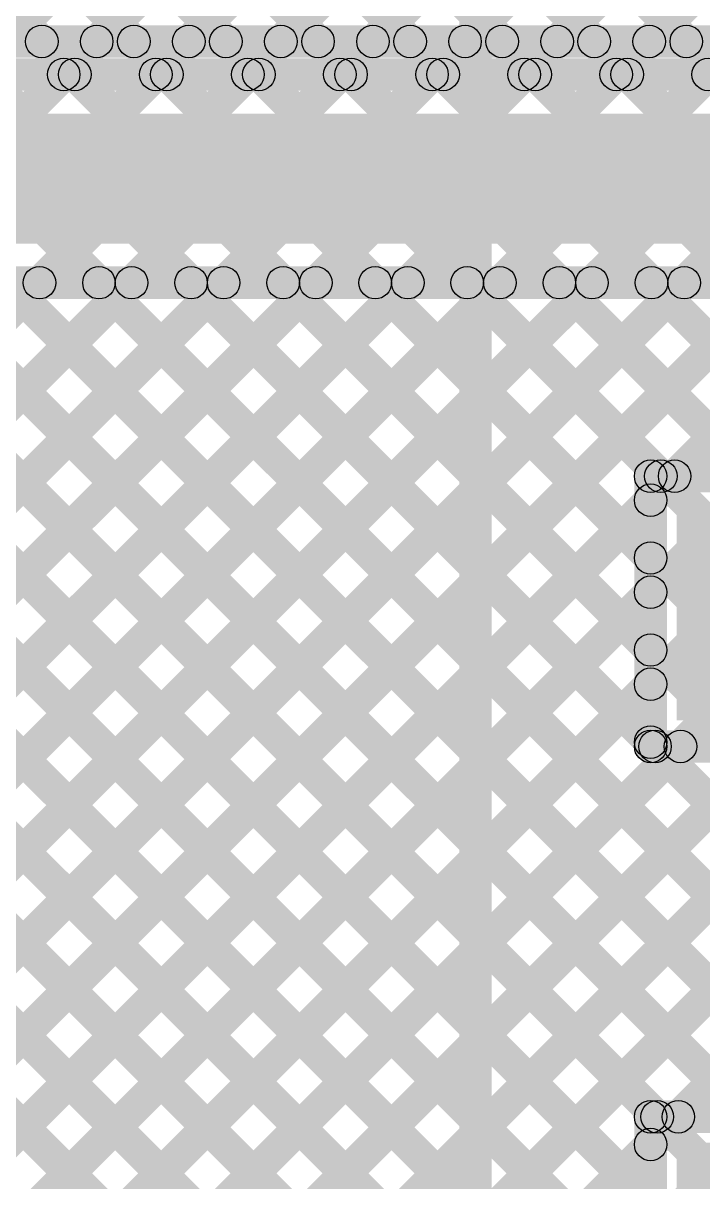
# Model space of a CAD drawing. Header units: millimetres. Extents: x -0.22 to 4.11, y -0.25 to 2.01.
# Drawn here: x 2.9565 to 3.1652, y 0.2962 to 0.6523 of the extents above; entities that cross this region are included whole.
import ezdxf

# ---------------------------------------------------------------- set-up
doc = ezdxf.new("R2010")
doc.units = ezdxf.units.MM
doc.header["$MEASUREMENT"] = 0
for name, color, linetype in [('BottomLayer', 5, 'Continuous'), ('Mechanical1', 6, 'Continuous'), ('TopLayer', 1, 'Continuous'), ('TopPaste', 8, 'Continuous'), ('TopSolder', 216, 'Continuous')]:
    doc.layers.add(name, color=color, linetype=linetype)

# ---------------------------------------------------------------- blocks, each defined once
blk = doc.blocks.new('TS_1103S_C_C_3')
at = {"layer": 'TopLayer'}
for points in [[(0.23622, 0.12795), (0.35433, 0.12795), (0.35433, 0.0689), (0.23622, 0.0689)], [(0.23622, -0.0689), (0.35433, -0.0689), (0.35433, -0.12795), (0.23622, -0.12795)]]:
    blk.add_hatch(color=1, dxfattribs=at).paths.add_polyline_path(points)
at = {"layer": 'TopPaste'}
for points in [[(0.23622, 0.12795), (0.35433, 0.12795), (0.35433, 0.0689), (0.23622, 0.0689)], [(0.23622, -0.0689), (0.35433, -0.0689), (0.35433, -0.12795), (0.23622, -0.12795)]]:
    blk.add_hatch(color=8, dxfattribs=at).paths.add_polyline_path(points)
at = {"layer": 'TopSolder'}
for points in [[(0.23222, 0.13195), (0.35833, 0.13195), (0.35833, 0.0649), (0.23222, 0.0649)], [(0.23222, -0.0649), (0.35833, -0.0649), (0.35833, -0.13195), (0.23222, -0.13195)]]:
    blk.add_hatch(color=216, dxfattribs=at).paths.add_polyline_path(points)

msp = doc.modelspace()

# ---------------------------------------------------------------- hatches: boundary and pattern name
at = {"layer": 'BottomLayer'}
for points in [[(2.28168, 1.51809), (2.28875, 1.52516), (3.75005, 0.06387), (3.74297, 0.0568)], [(2.28168, 1.51809), (2.28875, 1.52516), (3.75005, 0.06387), (3.74297, 0.0568)], [(2.28168, 1.48981), (2.28875, 1.49688), (3.73773, 0.04791), (3.73066, 0.04084)], [(2.28168, 1.48981), (2.28875, 1.49688), (3.73773, 0.04791), (3.73066, 0.04084)], [(2.28168, 1.46153), (2.28875, 1.4686), (3.72904, 0.02832), (3.72196, 0.02124)], [(2.28168, 1.46153), (2.28875, 1.4686), (3.72904, 0.02832), (3.72196, 0.02124)], [(2.28168, 1.43324), (2.28875, 1.44031), (3.71114, 0.01792), (3.70407, 0.01085)], [(2.28168, 1.43324), (2.28875, 1.44031), (3.71114, 0.01792), (3.70407, 0.01085)], [(2.28168, 1.40496), (2.28875, 1.41203), (3.68286, 0.01792), (3.67579, 0.01085)], [(2.28168, 1.40496), (2.28875, 1.41203), (3.68286, 0.01792), (3.67579, 0.01085)], [(2.28168, 1.37667), (2.28875, 1.38375), (3.65458, 0.01792), (3.6475, 0.01085)], [(2.28168, 1.37667), (2.28875, 1.38375), (3.65458, 0.01792), (3.6475, 0.01085)], [(2.51767, 0.20652), (2.5106, 0.21359), (3.677, 1.37999), (3.68407, 1.37291)], [(2.51767, 0.20652), (2.5106, 0.21359), (3.677, 1.37999), (3.68407, 1.37291)], [(2.28168, 1.34839), (2.28875, 1.35546), (3.62629, 0.01792), (3.61922, 0.01085)], [(2.28168, 1.34839), (2.28875, 1.35546), (3.62629, 0.01792), (3.61922, 0.01085)], [(2.54596, 0.20652), (2.53889, 0.21359), (3.677, 1.3517), (3.68407, 1.34463)], [(2.54596, 0.20652), (2.53889, 0.21359), (3.677, 1.3517), (3.68407, 1.34463)], [(2.28168, 1.32011), (2.28875, 1.32718), (3.59801, 0.01792), (3.59094, 0.01085)], [(2.28168, 1.32011), (2.28875, 1.32718), (3.59801, 0.01792), (3.59094, 0.01085)], [(2.57424, 0.20652), (2.56717, 0.21359), (3.677, 1.32342), (3.68407, 1.31635)], [(2.57424, 0.20652), (2.56717, 0.21359), (3.677, 1.32342), (3.68407, 1.31635)], [(2.28168, 1.29182), (2.28875, 1.29889), (3.56972, 0.01792), (3.56265, 0.01085)], [(2.28168, 1.29182), (2.28875, 1.29889), (3.56972, 0.01792), (3.56265, 0.01085)], [(2.60253, 0.20652), (2.59546, 0.21359), (3.677, 1.29513), (3.68407, 1.28806)], [(2.60253, 0.20652), (2.59546, 0.21359), (3.677, 1.29513), (3.68407, 1.28806)], [(2.28168, 1.26354), (2.28875, 1.27061), (3.54144, 0.01792), (3.53437, 0.01085)], [(2.28168, 1.26354), (2.28875, 1.27061), (3.54144, 0.01792), (3.53437, 0.01085)], [(2.63081, 0.20652), (2.62374, 0.21359), (3.677, 1.26685), (3.68407, 1.25978)], [(2.63081, 0.20652), (2.62374, 0.21359), (3.677, 1.26685), (3.68407, 1.25978)], [(2.28168, 1.23525), (2.28875, 1.24232), (3.51315, 0.01792), (3.50608, 0.01085)], [(2.28168, 1.23525), (2.28875, 1.24232), (3.51315, 0.01792), (3.50608, 0.01085)], [(2.6591, 0.20652), (2.65203, 0.21359), (3.677, 1.23856), (3.68407, 1.23149)], [(2.6591, 0.20652), (2.65203, 0.21359), (3.677, 1.23856), (3.68407, 1.23149)], [(2.68738, 0.20652), (2.68031, 0.21359), (3.69075, 1.22403), (3.69782, 1.21696)], [(2.68738, 0.20652), (2.68031, 0.21359), (3.69075, 1.22403), (3.69782, 1.21696)], [(2.69807, 0.16064), (2.691, 0.16771), (3.74732, 1.22403), (3.75439, 1.21696)], [(2.69807, 0.13236), (2.691, 0.13943), (3.7756, 1.22403), (3.78267, 1.21696)], [(2.69807, 0.18892), (2.691, 0.196), (3.71903, 1.22403), (3.72611, 1.21696)], [(2.69807, 0.16064), (2.691, 0.16771), (3.74732, 1.22403), (3.75439, 1.21696)], [(2.69807, 0.13236), (2.691, 0.13943), (3.7756, 1.22403), (3.78267, 1.21696)], [(2.69807, 0.18892), (2.691, 0.196), (3.71903, 1.22403), (3.72611, 1.21696)], [(2.28168, 1.20697), (2.28875, 1.21404), (3.48487, 0.01792), (3.4778, 0.01085)], [(2.28168, 1.20697), (2.28875, 1.21404), (3.48487, 0.01792), (3.4778, 0.01085)], [(2.69807, 0.10407), (2.691, 0.11114), (3.791, 1.21114), (3.79807, 1.20407)], [(2.69807, 0.10407), (2.691, 0.11114), (3.791, 1.21114), (3.79807, 1.20407)], [(2.28168, 1.17868), (2.28875, 1.18575), (3.45659, 0.01792), (3.44951, 0.01085)], [(2.28168, 1.17868), (2.28875, 1.18575), (3.45659, 0.01792), (3.44951, 0.01085)], [(2.69807, 0.07579), (2.691, 0.08286), (3.791, 1.18286), (3.79807, 1.17579)], [(2.69807, 0.07579), (2.691, 0.08286), (3.791, 1.18286), (3.79807, 1.17579)], [(2.28168, 1.1504), (2.28875, 1.15747), (3.4283, 0.01792), (3.42123, 0.01085)], [(2.28168, 1.1504), (2.28875, 1.15747), (3.4283, 0.01792), (3.42123, 0.01085)], [(2.69807, 0.0475), (2.691, 0.05457), (3.791, 1.15457), (3.79807, 1.1475)], [(2.69807, 0.0475), (2.691, 0.05457), (3.791, 1.15457), (3.79807, 1.1475)], [(2.28168, 1.12212), (2.28875, 1.12919), (3.40002, 0.01792), (3.39295, 0.01085)], [(2.28168, 1.12212), (2.28875, 1.12919), (3.40002, 0.01792), (3.39295, 0.01085)], [(2.69807, 0.01922), (2.691, 0.02629), (3.791, 1.12629), (3.79807, 1.11922)], [(2.69807, 0.01922), (2.691, 0.02629), (3.791, 1.12629), (3.79807, 1.11922)], [(2.28168, 1.09383), (2.28875, 1.1009), (3.37173, 0.01792), (3.36466, 0.01085)], [(2.28168, 1.09383), (2.28875, 1.1009), (3.37173, 0.01792), (3.36466, 0.01085)], [(2.71799, 0.01085), (2.71091, 0.01792), (3.791, 1.09801), (3.79807, 1.09093)], [(2.71799, 0.01085), (2.71091, 0.01792), (3.791, 1.09801), (3.79807, 1.09093)], [(2.28168, 1.06555), (2.28875, 1.07262), (3.34345, 0.01792), (3.33638, 0.01085)], [(2.28168, 1.06555), (2.28875, 1.07262), (3.34345, 0.01792), (3.33638, 0.01085)], [(2.74627, 0.01085), (2.7392, 0.01792), (3.791, 1.06972), (3.79807, 1.06265)], [(2.74627, 0.01085), (2.7392, 0.01792), (3.791, 1.06972), (3.79807, 1.06265)], [(2.28168, 1.03726), (2.28875, 1.04433), (3.31516, 0.01792), (3.30809, 0.01085)], [(2.28168, 1.03726), (2.28875, 1.04433), (3.31516, 0.01792), (3.30809, 0.01085)], [(2.77455, 0.01085), (2.76748, 0.01792), (3.791, 1.04144), (3.79807, 1.03437)], [(2.77455, 0.01085), (2.76748, 0.01792), (3.791, 1.04144), (3.79807, 1.03437)], [(2.28168, 1.00898), (2.28875, 1.01605), (3.28688, 0.01792), (3.27981, 0.01085)], [(2.28168, 1.00898), (2.28875, 1.01605), (3.28688, 0.01792), (3.27981, 0.01085)], [(2.80284, 0.01085), (2.79577, 0.01792), (3.791, 1.01315), (3.79807, 1.00608)], [(2.80284, 0.01085), (2.79577, 0.01792), (3.791, 1.01315), (3.79807, 1.00608)], [(2.28168, 0.98069), (2.28875, 0.98776), (3.2586, 0.01792), (3.25152, 0.01085)], [(2.28168, 0.98069), (2.28875, 0.98776), (3.2586, 0.01792), (3.25152, 0.01085)], [(2.83112, 0.01085), (2.82405, 0.01792), (3.791, 0.98487), (3.79807, 0.9778)], [(2.83112, 0.01085), (2.82405, 0.01792), (3.791, 0.98487), (3.79807, 0.9778)], [(2.85941, 0.01085), (2.85234, 0.01792), (3.791, 0.95658), (3.79807, 0.94951)], [(2.85941, 0.01085), (2.85234, 0.01792), (3.791, 0.95658), (3.79807, 0.94951)], [(2.88769, 0.01085), (2.88062, 0.01792), (3.791, 0.9283), (3.79807, 0.92123)], [(2.88769, 0.01085), (2.88062, 0.01792), (3.791, 0.9283), (3.79807, 0.92123)]]:
    msp.add_hatch(color=5, dxfattribs=at).paths.add_polyline_path(points)
at = {"layer": 'Mechanical1'}
msp.add_hatch(color=6, dxfattribs=at).paths.add_polyline_path([(3.10042, 0.11143), (3.09042, 0.11143), (3.09042, 1.60734), (3.10042, 1.60734)])
at = {"layer": 'TopLayer'}
for points in [[(1.86437, 0.64168), (1.86437, 0.65168), (3.43781, 0.65168), (3.43781, 0.64168)], [(1.86437, 0.64168), (1.86437, 0.65168), (3.43781, 0.65168), (3.43781, 0.64168)], [(2.95864, 0.64315), (2.96571, 0.65022), (2.97585, 0.64008), (2.96878, 0.63301)], [(2.95864, 0.64315), (2.96571, 0.65022), (2.97585, 0.64008), (2.96878, 0.63301)], [(2.97245, 0.63301), (2.96538, 0.64008), (2.97552, 0.65022), (2.98259, 0.64315)], [(2.97245, 0.63301), (2.96538, 0.64008), (2.97552, 0.65022), (2.98259, 0.64315)], [(2.98692, 0.64315), (2.99399, 0.65022), (3.00413, 0.64008), (2.99706, 0.63301)], [(2.98692, 0.64315), (2.99399, 0.65022), (3.00413, 0.64008), (2.99706, 0.63301)], [(3.00073, 0.63301), (2.99366, 0.64008), (3.0038, 0.65022), (3.01087, 0.64315)], [(3.00073, 0.63301), (2.99366, 0.64008), (3.0038, 0.65022), (3.01087, 0.64315)], [(3.01521, 0.64315), (3.02228, 0.65022), (3.03242, 0.64008), (3.02535, 0.63301)], [(3.01521, 0.64315), (3.02228, 0.65022), (3.03242, 0.64008), (3.02535, 0.63301)], [(3.02902, 0.63301), (3.02194, 0.64008), (3.03209, 0.65022), (3.03916, 0.64315)], [(3.02902, 0.63301), (3.02194, 0.64008), (3.03209, 0.65022), (3.03916, 0.64315)], [(3.04349, 0.64315), (3.05056, 0.65022), (3.0607, 0.64008), (3.05363, 0.63301)], [(3.04349, 0.64315), (3.05056, 0.65022), (3.0607, 0.64008), (3.05363, 0.63301)], [(3.0573, 0.63301), (3.05023, 0.64008), (3.06037, 0.65022), (3.06744, 0.64315)], [(3.0573, 0.63301), (3.05023, 0.64008), (3.06037, 0.65022), (3.06744, 0.64315)], [(3.07178, 0.64315), (3.07885, 0.65022), (3.08899, 0.64008), (3.08192, 0.63301)], [(3.07178, 0.64315), (3.07885, 0.65022), (3.08899, 0.64008), (3.08192, 0.63301)], [(3.08558, 0.63301), (3.07851, 0.64008), (3.08865, 0.65022), (3.09572, 0.64315)], [(3.08558, 0.63301), (3.07851, 0.64008), (3.08865, 0.65022), (3.09572, 0.64315)], [(3.10006, 0.64315), (3.10713, 0.65022), (3.11727, 0.64008), (3.1102, 0.63301)], [(3.10006, 0.64315), (3.10713, 0.65022), (3.11727, 0.64008), (3.1102, 0.63301)], [(3.11387, 0.63301), (3.1068, 0.64008), (3.11694, 0.65022), (3.12401, 0.64315)], [(3.11387, 0.63301), (3.1068, 0.64008), (3.11694, 0.65022), (3.12401, 0.64315)], [(3.12834, 0.64315), (3.13541, 0.65022), (3.14556, 0.64008), (3.13848, 0.63301)], [(3.12834, 0.64315), (3.13541, 0.65022), (3.14556, 0.64008), (3.13848, 0.63301)], [(3.14215, 0.63301), (3.13508, 0.64008), (3.14522, 0.65022), (3.15229, 0.64315)], [(3.14215, 0.63301), (3.13508, 0.64008), (3.14522, 0.65022), (3.15229, 0.64315)], [(3.15662, 0.64315), (3.1637, 0.65022), (3.17384, 0.64008), (3.16676, 0.63301)], [(3.15662, 0.64315), (3.1637, 0.65022), (3.17384, 0.64008), (3.16676, 0.63301)], [(3.17044, 0.63301), (3.16337, 0.64008), (3.17351, 0.65022), (3.18058, 0.64315)], [(3.17044, 0.63301), (3.16337, 0.64008), (3.17351, 0.65022), (3.18058, 0.64315)], [(2.20053, 0.63154), (2.20053, 0.64154), (3.28807, 0.64154), (3.28807, 0.63154)], [(2.20053, 0.63154), (2.20053, 0.64154), (3.28807, 0.64154), (3.28807, 0.63154)], [(2.20053, 0.58454), (2.20053, 0.62454), (3.28807, 0.62454), (3.28807, 0.58454)], [(2.20053, 0.56754), (2.20053, 0.57754), (3.27481, 0.57754), (3.27481, 0.56754)], [(2.20053, 0.56754), (2.20053, 0.57754), (3.27481, 0.57754), (3.27481, 0.56754)], [(2.60253, 0.20652), (2.59546, 0.21359), (2.95794, 0.57608), (2.96502, 0.56901)], [(2.60253, 0.20652), (2.59546, 0.21359), (2.95794, 0.57608), (2.96502, 0.56901)], [(2.63081, 0.20652), (2.62374, 0.21359), (2.98623, 0.57608), (2.9933, 0.56901)], [(2.63081, 0.20652), (2.62374, 0.21359), (2.98623, 0.57608), (2.9933, 0.56901)], [(2.6591, 0.20652), (2.65203, 0.21359), (3.01451, 0.57608), (3.02158, 0.56901)], [(2.6591, 0.20652), (2.65203, 0.21359), (3.01451, 0.57608), (3.02158, 0.56901)], [(2.68738, 0.20652), (2.68031, 0.21359), (3.0428, 0.57608), (3.04987, 0.56901)], [(2.68738, 0.20652), (2.68031, 0.21359), (3.0428, 0.57608), (3.04987, 0.56901)], [(2.69807, 0.16064), (2.691, 0.16771), (3.09937, 0.57608), (3.10644, 0.56901)], [(2.69807, 0.13236), (2.691, 0.13943), (3.12765, 0.57608), (3.13472, 0.56901)], [(2.69807, 0.18892), (2.691, 0.196), (3.07108, 0.57608), (3.07815, 0.56901)], [(2.69807, 0.07579), (2.691, 0.08286), (3.18422, 0.57608), (3.19129, 0.56901)], [(2.69807, 0.10407), (2.691, 0.11114), (3.15594, 0.57608), (3.16301, 0.56901)], [(2.69807, 0.16064), (2.691, 0.16771), (3.09937, 0.57608), (3.10644, 0.56901)], [(2.69807, 0.13236), (2.691, 0.13943), (3.12765, 0.57608), (3.13472, 0.56901)], [(2.69807, 0.18892), (2.691, 0.196), (3.07108, 0.57608), (3.07815, 0.56901)], [(2.69807, 0.07579), (2.691, 0.08286), (3.18422, 0.57608), (3.19129, 0.56901)], [(2.69807, 0.10407), (2.691, 0.11114), (3.15594, 0.57608), (3.16301, 0.56901)], [(2.69337, 0.56901), (2.70044, 0.57608), (3.2586, 0.01792), (3.25152, 0.01085)], [(2.69337, 0.56901), (2.70044, 0.57608), (3.2586, 0.01792), (3.25152, 0.01085)], [(2.72165, 0.56901), (2.72872, 0.57608), (3.28688, 0.01792), (3.27981, 0.01085)], [(2.72165, 0.56901), (2.72872, 0.57608), (3.28688, 0.01792), (3.27981, 0.01085)], [(2.74994, 0.56901), (2.75701, 0.57608), (3.31516, 0.01792), (3.30809, 0.01085)], [(2.74994, 0.56901), (2.75701, 0.57608), (3.31516, 0.01792), (3.30809, 0.01085)], [(2.77822, 0.56901), (2.78529, 0.57608), (3.34345, 0.01792), (3.33638, 0.01085)], [(2.77822, 0.56901), (2.78529, 0.57608), (3.34345, 0.01792), (3.33638, 0.01085)], [(2.8065, 0.56901), (2.81357, 0.57608), (3.15274, 0.23692), (3.14567, 0.22985)], [(2.8065, 0.56901), (2.81357, 0.57608), (3.15274, 0.23692), (3.14567, 0.22985)], [(2.83479, 0.56901), (2.84186, 0.57608), (3.15274, 0.2652), (3.14567, 0.25813)], [(2.83479, 0.56901), (2.84186, 0.57608), (3.15274, 0.2652), (3.14567, 0.25813)], [(2.86307, 0.56901), (2.87014, 0.57608), (3.15274, 0.29349), (3.14567, 0.28642)], [(2.86307, 0.56901), (2.87014, 0.57608), (3.15274, 0.29349), (3.14567, 0.28642)], [(2.89136, 0.56901), (2.89843, 0.57608), (3.15474, 0.31977), (3.14767, 0.31269)], [(2.89136, 0.56901), (2.89843, 0.57608), (3.15474, 0.31977), (3.14767, 0.31269)], [(2.91964, 0.56901), (2.92671, 0.57608), (3.18303, 0.31977), (3.17596, 0.31269)], [(2.91964, 0.56901), (2.92671, 0.57608), (3.18303, 0.31977), (3.17596, 0.31269)], [(2.94793, 0.56901), (2.955, 0.57608), (3.21131, 0.31977), (3.20424, 0.31269)], [(2.94793, 0.56901), (2.955, 0.57608), (3.21131, 0.31977), (3.20424, 0.31269)], [(2.97621, 0.56901), (2.98328, 0.57608), (3.2396, 0.31977), (3.23252, 0.31269)], [(2.97621, 0.56901), (2.98328, 0.57608), (3.2396, 0.31977), (3.23252, 0.31269)], [(3.00449, 0.56901), (3.01157, 0.57608), (3.15274, 0.43491), (3.14567, 0.42784)], [(3.00449, 0.56901), (3.01157, 0.57608), (3.15274, 0.43491), (3.14567, 0.42784)], [(3.03278, 0.56901), (3.03985, 0.57608), (3.15274, 0.46319), (3.14567, 0.45612)], [(3.03278, 0.56901), (3.03985, 0.57608), (3.15274, 0.46319), (3.14567, 0.45612)], [(3.06106, 0.56901), (3.06813, 0.57608), (3.15274, 0.49148), (3.14567, 0.48441)], [(3.06106, 0.56901), (3.06813, 0.57608), (3.15274, 0.49148), (3.14567, 0.48441)], [(3.08935, 0.56901), (3.09642, 0.57608), (3.15588, 0.51662), (3.14881, 0.50954)], [(3.08935, 0.56901), (3.09642, 0.57608), (3.15588, 0.51662), (3.14881, 0.50954)], [(3.11763, 0.56901), (3.1247, 0.57608), (3.18417, 0.51662), (3.1771, 0.50954)], [(3.11763, 0.56901), (3.1247, 0.57608), (3.18417, 0.51662), (3.1771, 0.50954)], [(3.14592, 0.56901), (3.15299, 0.57608), (3.21245, 0.51662), (3.20538, 0.50954)], [(3.14592, 0.56901), (3.15299, 0.57608), (3.21245, 0.51662), (3.20538, 0.50954)], [(3.16011, 0.50954), (3.15304, 0.51662), (3.2125, 0.57608), (3.21957, 0.56901)], [(3.16011, 0.50954), (3.15304, 0.51662), (3.2125, 0.57608), (3.21957, 0.56901)], [(3.1492, 0.50808), (3.1492, 0.51808), (3.29131, 0.51808), (3.29131, 0.50808)], [(3.1492, 0.50808), (3.1492, 0.51808), (3.29131, 0.51808), (3.29131, 0.50808)], [(3.1542, 0.43002), (3.1442, 0.43002), (3.1442, 0.51308), (3.1542, 0.51308)], [(3.1542, 0.43002), (3.1442, 0.43002), (3.1442, 0.51308), (3.1542, 0.51308)], [(2.69807, 0.0475), (2.691, 0.05457), (3.14567, 0.50924), (3.15274, 0.50217)], [(2.69807, 0.0475), (2.691, 0.05457), (3.14567, 0.50924), (3.15274, 0.50217)], [(2.69807, 0.01922), (2.691, 0.02629), (3.14567, 0.48096), (3.15274, 0.47389)], [(2.69807, 0.01922), (2.691, 0.02629), (3.14567, 0.48096), (3.15274, 0.47389)], [(2.71799, 0.01085), (2.71091, 0.01792), (3.14567, 0.45267), (3.15274, 0.4456)], [(2.71799, 0.01085), (2.71091, 0.01792), (3.14567, 0.45267), (3.15274, 0.4456)], [(3.1492, 0.42502), (3.1492, 0.43502), (3.29131, 0.43502), (3.29131, 0.42502)], [(3.1492, 0.42502), (3.1492, 0.43502), (3.29131, 0.43502), (3.29131, 0.42502)], [(2.74627, 0.01085), (2.7392, 0.01792), (3.15484, 0.43356), (3.16191, 0.42649)], [(2.74627, 0.01085), (2.7392, 0.01792), (3.15484, 0.43356), (3.16191, 0.42649)], [(2.77455, 0.01085), (2.76748, 0.01792), (3.18312, 0.43356), (3.19019, 0.42649)], [(2.77455, 0.01085), (2.76748, 0.01792), (3.18312, 0.43356), (3.19019, 0.42649)], [(2.80284, 0.01085), (2.79577, 0.01792), (3.21141, 0.43356), (3.21848, 0.42649)], [(2.80284, 0.01085), (2.79577, 0.01792), (3.21141, 0.43356), (3.21848, 0.42649)], [(2.83112, 0.01085), (2.82405, 0.01792), (3.23969, 0.43356), (3.24676, 0.42649)], [(2.83112, 0.01085), (2.82405, 0.01792), (3.23969, 0.43356), (3.24676, 0.42649)], [(3.14701, 0.42649), (3.15408, 0.43356), (3.26788, 0.31977), (3.26081, 0.31269)], [(3.14701, 0.42649), (3.15408, 0.43356), (3.26788, 0.31977), (3.26081, 0.31269)], [(3.16125, 0.31269), (3.15418, 0.31977), (3.26797, 0.43356), (3.27505, 0.42649)], [(3.16125, 0.31269), (3.15418, 0.31977), (3.26797, 0.43356), (3.27505, 0.42649)], [(3.1492, 0.31123), (3.1492, 0.32123), (3.29131, 0.32123), (3.29131, 0.31123)], [(3.1492, 0.31123), (3.1492, 0.32123), (3.29131, 0.32123), (3.29131, 0.31123)], [(3.1542, 0.23317), (3.1442, 0.23317), (3.1442, 0.31623), (3.1542, 0.31623)], [(3.1542, 0.23317), (3.1442, 0.23317), (3.1442, 0.31623), (3.1542, 0.31623)], [(2.85941, 0.01085), (2.85234, 0.01792), (3.14567, 0.31125), (3.15274, 0.30418)], [(2.85941, 0.01085), (2.85234, 0.01792), (3.14567, 0.31125), (3.15274, 0.30418)]]:
    msp.add_hatch(color=1, dxfattribs=at).paths.add_polyline_path(points)
h = msp.add_hatch(color=1, dxfattribs=at)
edge = h.paths.add_edge_path()
edge.add_arc((2.96217, 0.64668), 0.005, 0, 360)
h = msp.add_hatch(color=1, dxfattribs=at)
edge = h.paths.add_edge_path()
edge.add_arc((2.96217, 0.64668), 0.005, 0, 360)
h = msp.add_hatch(color=1, dxfattribs=at)
edge = h.paths.add_edge_path()
edge.add_arc((2.97905, 0.64668), 0.005, 0, 360)
h = msp.add_hatch(color=1, dxfattribs=at)
edge = h.paths.add_edge_path()
edge.add_arc((2.97905, 0.64668), 0.005, 0, 360)
h = msp.add_hatch(color=1, dxfattribs=at)
edge = h.paths.add_edge_path()
edge.add_arc((2.99046, 0.64668), 0.005, 0, 360)
h = msp.add_hatch(color=1, dxfattribs=at)
edge = h.paths.add_edge_path()
edge.add_arc((2.99046, 0.64668), 0.005, 0, 360)
h = msp.add_hatch(color=1, dxfattribs=at)
edge = h.paths.add_edge_path()
edge.add_arc((3.00734, 0.64668), 0.005, 0, 360)
h = msp.add_hatch(color=1, dxfattribs=at)
edge = h.paths.add_edge_path()
edge.add_arc((3.00734, 0.64668), 0.005, 0, 360)
h = msp.add_hatch(color=1, dxfattribs=at)
edge = h.paths.add_edge_path()
edge.add_arc((3.01874, 0.64668), 0.005, 0, 360)
h = msp.add_hatch(color=1, dxfattribs=at)
edge = h.paths.add_edge_path()
edge.add_arc((3.01874, 0.64668), 0.005, 0, 360)
h = msp.add_hatch(color=1, dxfattribs=at)
edge = h.paths.add_edge_path()
edge.add_arc((3.03562, 0.64668), 0.005, 0, 360)
h = msp.add_hatch(color=1, dxfattribs=at)
edge = h.paths.add_edge_path()
edge.add_arc((3.03562, 0.64668), 0.005, 0, 360)
h = msp.add_hatch(color=1, dxfattribs=at)
edge = h.paths.add_edge_path()
edge.add_arc((3.04703, 0.64668), 0.005, 0, 360)
h = msp.add_hatch(color=1, dxfattribs=at)
edge = h.paths.add_edge_path()
edge.add_arc((3.04703, 0.64668), 0.005, 0, 360)
h = msp.add_hatch(color=1, dxfattribs=at)
edge = h.paths.add_edge_path()
edge.add_arc((3.06391, 0.64668), 0.005, 0, 360)
h = msp.add_hatch(color=1, dxfattribs=at)
edge = h.paths.add_edge_path()
edge.add_arc((3.06391, 0.64668), 0.005, 0, 360)
h = msp.add_hatch(color=1, dxfattribs=at)
edge = h.paths.add_edge_path()
edge.add_arc((3.07531, 0.64668), 0.005, 0, 360)
h = msp.add_hatch(color=1, dxfattribs=at)
edge = h.paths.add_edge_path()
edge.add_arc((3.07531, 0.64668), 0.005, 0, 360)
h = msp.add_hatch(color=1, dxfattribs=at)
edge = h.paths.add_edge_path()
edge.add_arc((3.09219, 0.64668), 0.005, 0, 360)
h = msp.add_hatch(color=1, dxfattribs=at)
edge = h.paths.add_edge_path()
edge.add_arc((3.09219, 0.64668), 0.005, 0, 360)
h = msp.add_hatch(color=1, dxfattribs=at)
edge = h.paths.add_edge_path()
edge.add_arc((3.10359, 0.64668), 0.005, 0, 360)
h = msp.add_hatch(color=1, dxfattribs=at)
edge = h.paths.add_edge_path()
edge.add_arc((3.10359, 0.64668), 0.005, 0, 360)
h = msp.add_hatch(color=1, dxfattribs=at)
edge = h.paths.add_edge_path()
edge.add_arc((3.12047, 0.64668), 0.005, 0, 360)
h = msp.add_hatch(color=1, dxfattribs=at)
edge = h.paths.add_edge_path()
edge.add_arc((3.12047, 0.64668), 0.005, 0, 360)
h = msp.add_hatch(color=1, dxfattribs=at)
edge = h.paths.add_edge_path()
edge.add_arc((3.13188, 0.64668), 0.005, 0, 360)
h = msp.add_hatch(color=1, dxfattribs=at)
edge = h.paths.add_edge_path()
edge.add_arc((3.13188, 0.64668), 0.005, 0, 360)
h = msp.add_hatch(color=1, dxfattribs=at)
edge = h.paths.add_edge_path()
edge.add_arc((3.14876, 0.64668), 0.005, 0, 360)
h = msp.add_hatch(color=1, dxfattribs=at)
edge = h.paths.add_edge_path()
edge.add_arc((3.14876, 0.64668), 0.005, 0, 360)
h = msp.add_hatch(color=1, dxfattribs=at)
edge = h.paths.add_edge_path()
edge.add_arc((3.16016, 0.64668), 0.005, 0, 360)
h = msp.add_hatch(color=1, dxfattribs=at)
edge = h.paths.add_edge_path()
edge.add_arc((3.16016, 0.64668), 0.005, 0, 360)
h = msp.add_hatch(color=1, dxfattribs=at)
edge = h.paths.add_edge_path()
edge.add_arc((2.96891, 0.63654), 0.005, 0, 360)
h = msp.add_hatch(color=1, dxfattribs=at)
edge = h.paths.add_edge_path()
edge.add_arc((2.96891, 0.63654), 0.005, 0, 360)
h = msp.add_hatch(color=1, dxfattribs=at)
edge = h.paths.add_edge_path()
edge.add_arc((2.97231, 0.63654), 0.005, 0, 360)
h = msp.add_hatch(color=1, dxfattribs=at)
edge = h.paths.add_edge_path()
edge.add_arc((2.97231, 0.63654), 0.005, 0, 360)
h = msp.add_hatch(color=1, dxfattribs=at)
edge = h.paths.add_edge_path()
edge.add_arc((2.9972, 0.63654), 0.005, 0, 360)
h = msp.add_hatch(color=1, dxfattribs=at)
edge = h.paths.add_edge_path()
edge.add_arc((2.9972, 0.63654), 0.005, 0, 360)
h = msp.add_hatch(color=1, dxfattribs=at)
edge = h.paths.add_edge_path()
edge.add_arc((3.0006, 0.63654), 0.005, 0, 360)
h = msp.add_hatch(color=1, dxfattribs=at)
edge = h.paths.add_edge_path()
edge.add_arc((3.0006, 0.63654), 0.005, 0, 360)
h = msp.add_hatch(color=1, dxfattribs=at)
edge = h.paths.add_edge_path()
edge.add_arc((3.02548, 0.63654), 0.005, 0, 360)
h = msp.add_hatch(color=1, dxfattribs=at)
edge = h.paths.add_edge_path()
edge.add_arc((3.02548, 0.63654), 0.005, 0, 360)
h = msp.add_hatch(color=1, dxfattribs=at)
edge = h.paths.add_edge_path()
edge.add_arc((3.02888, 0.63654), 0.005, 0, 360)
h = msp.add_hatch(color=1, dxfattribs=at)
edge = h.paths.add_edge_path()
edge.add_arc((3.02888, 0.63654), 0.005, 0, 360)
h = msp.add_hatch(color=1, dxfattribs=at)
edge = h.paths.add_edge_path()
edge.add_arc((3.05376, 0.63654), 0.005, 0, 360)
h = msp.add_hatch(color=1, dxfattribs=at)
edge = h.paths.add_edge_path()
edge.add_arc((3.05376, 0.63654), 0.005, 0, 360)
h = msp.add_hatch(color=1, dxfattribs=at)
edge = h.paths.add_edge_path()
edge.add_arc((3.05717, 0.63654), 0.005, 0, 360)
h = msp.add_hatch(color=1, dxfattribs=at)
edge = h.paths.add_edge_path()
edge.add_arc((3.05717, 0.63654), 0.005, 0, 360)
h = msp.add_hatch(color=1, dxfattribs=at)
edge = h.paths.add_edge_path()
edge.add_arc((3.08205, 0.63654), 0.005, 0, 360)
h = msp.add_hatch(color=1, dxfattribs=at)
edge = h.paths.add_edge_path()
edge.add_arc((3.08205, 0.63654), 0.005, 0, 360)
h = msp.add_hatch(color=1, dxfattribs=at)
edge = h.paths.add_edge_path()
edge.add_arc((3.08545, 0.63654), 0.005, 0, 360)
h = msp.add_hatch(color=1, dxfattribs=at)
edge = h.paths.add_edge_path()
edge.add_arc((3.08545, 0.63654), 0.005, 0, 360)
h = msp.add_hatch(color=1, dxfattribs=at)
edge = h.paths.add_edge_path()
edge.add_arc((3.11033, 0.63654), 0.005, 0, 360)
h = msp.add_hatch(color=1, dxfattribs=at)
edge = h.paths.add_edge_path()
edge.add_arc((3.11033, 0.63654), 0.005, 0, 360)
h = msp.add_hatch(color=1, dxfattribs=at)
edge = h.paths.add_edge_path()
edge.add_arc((3.11374, 0.63654), 0.005, 0, 360)
h = msp.add_hatch(color=1, dxfattribs=at)
edge = h.paths.add_edge_path()
edge.add_arc((3.11374, 0.63654), 0.005, 0, 360)
h = msp.add_hatch(color=1, dxfattribs=at)
edge = h.paths.add_edge_path()
edge.add_arc((3.13862, 0.63654), 0.005, 0, 360)
h = msp.add_hatch(color=1, dxfattribs=at)
edge = h.paths.add_edge_path()
edge.add_arc((3.13862, 0.63654), 0.005, 0, 360)
h = msp.add_hatch(color=1, dxfattribs=at)
edge = h.paths.add_edge_path()
edge.add_arc((3.14202, 0.63654), 0.005, 0, 360)
h = msp.add_hatch(color=1, dxfattribs=at)
edge = h.paths.add_edge_path()
edge.add_arc((3.14202, 0.63654), 0.005, 0, 360)
h = msp.add_hatch(color=1, dxfattribs=at)
edge = h.paths.add_edge_path()
edge.add_arc((3.1669, 0.63654), 0.005, 0, 360)
h = msp.add_hatch(color=1, dxfattribs=at)
edge = h.paths.add_edge_path()
edge.add_arc((3.1669, 0.63654), 0.005, 0, 360)
h = msp.add_hatch(color=1, dxfattribs=at)
edge = h.paths.add_edge_path()
edge.add_arc((2.96148, 0.57254), 0.005, 0, 360)
h = msp.add_hatch(color=1, dxfattribs=at)
edge = h.paths.add_edge_path()
edge.add_arc((2.96148, 0.57254), 0.005, 0, 360)
h = msp.add_hatch(color=1, dxfattribs=at)
edge = h.paths.add_edge_path()
edge.add_arc((2.97975, 0.57254), 0.005, 0, 360)
h = msp.add_hatch(color=1, dxfattribs=at)
edge = h.paths.add_edge_path()
edge.add_arc((2.97975, 0.57254), 0.005, 0, 360)
h = msp.add_hatch(color=1, dxfattribs=at)
edge = h.paths.add_edge_path()
edge.add_arc((2.98976, 0.57254), 0.005, 0, 360)
h = msp.add_hatch(color=1, dxfattribs=at)
edge = h.paths.add_edge_path()
edge.add_arc((2.98976, 0.57254), 0.005, 0, 360)
h = msp.add_hatch(color=1, dxfattribs=at)
edge = h.paths.add_edge_path()
edge.add_arc((3.00803, 0.57254), 0.005, 0, 360)
h = msp.add_hatch(color=1, dxfattribs=at)
edge = h.paths.add_edge_path()
edge.add_arc((3.00803, 0.57254), 0.005, 0, 360)
h = msp.add_hatch(color=1, dxfattribs=at)
edge = h.paths.add_edge_path()
edge.add_arc((3.01805, 0.57254), 0.005, 0, 360)
h = msp.add_hatch(color=1, dxfattribs=at)
edge = h.paths.add_edge_path()
edge.add_arc((3.01805, 0.57254), 0.005, 0, 360)
h = msp.add_hatch(color=1, dxfattribs=at)
edge = h.paths.add_edge_path()
edge.add_arc((3.03631, 0.57254), 0.005, 0, 360)
h = msp.add_hatch(color=1, dxfattribs=at)
edge = h.paths.add_edge_path()
edge.add_arc((3.03631, 0.57254), 0.005, 0, 360)
h = msp.add_hatch(color=1, dxfattribs=at)
edge = h.paths.add_edge_path()
edge.add_arc((3.04633, 0.57254), 0.005, 0, 360)
h = msp.add_hatch(color=1, dxfattribs=at)
edge = h.paths.add_edge_path()
edge.add_arc((3.04633, 0.57254), 0.005, 0, 360)
h = msp.add_hatch(color=1, dxfattribs=at)
edge = h.paths.add_edge_path()
edge.add_arc((3.0646, 0.57254), 0.005, 0, 360)
h = msp.add_hatch(color=1, dxfattribs=at)
edge = h.paths.add_edge_path()
edge.add_arc((3.0646, 0.57254), 0.005, 0, 360)
h = msp.add_hatch(color=1, dxfattribs=at)
edge = h.paths.add_edge_path()
edge.add_arc((3.07462, 0.57254), 0.005, 0, 360)
h = msp.add_hatch(color=1, dxfattribs=at)
edge = h.paths.add_edge_path()
edge.add_arc((3.07462, 0.57254), 0.005, 0, 360)
h = msp.add_hatch(color=1, dxfattribs=at)
edge = h.paths.add_edge_path()
edge.add_arc((3.09288, 0.57254), 0.005, 0, 360)
h = msp.add_hatch(color=1, dxfattribs=at)
edge = h.paths.add_edge_path()
edge.add_arc((3.09288, 0.57254), 0.005, 0, 360)
h = msp.add_hatch(color=1, dxfattribs=at)
edge = h.paths.add_edge_path()
edge.add_arc((3.1029, 0.57254), 0.005, 0, 360)
h = msp.add_hatch(color=1, dxfattribs=at)
edge = h.paths.add_edge_path()
edge.add_arc((3.1029, 0.57254), 0.005, 0, 360)
h = msp.add_hatch(color=1, dxfattribs=at)
edge = h.paths.add_edge_path()
edge.add_arc((3.12117, 0.57254), 0.005, 0, 360)
h = msp.add_hatch(color=1, dxfattribs=at)
edge = h.paths.add_edge_path()
edge.add_arc((3.12117, 0.57254), 0.005, 0, 360)
h = msp.add_hatch(color=1, dxfattribs=at)
edge = h.paths.add_edge_path()
edge.add_arc((3.13119, 0.57254), 0.005, 0, 360)
h = msp.add_hatch(color=1, dxfattribs=at)
edge = h.paths.add_edge_path()
edge.add_arc((3.13119, 0.57254), 0.005, 0, 360)
h = msp.add_hatch(color=1, dxfattribs=at)
edge = h.paths.add_edge_path()
edge.add_arc((3.14945, 0.57254), 0.005, 0, 360)
h = msp.add_hatch(color=1, dxfattribs=at)
edge = h.paths.add_edge_path()
edge.add_arc((3.14945, 0.57254), 0.005, 0, 360)
h = msp.add_hatch(color=1, dxfattribs=at)
edge = h.paths.add_edge_path()
edge.add_arc((3.15947, 0.57254), 0.005, 0, 360)
h = msp.add_hatch(color=1, dxfattribs=at)
edge = h.paths.add_edge_path()
edge.add_arc((3.15947, 0.57254), 0.005, 0, 360)
h = msp.add_hatch(color=1, dxfattribs=at)
edge = h.paths.add_edge_path()
edge.add_arc((3.1492, 0.51308), 0.005, 0, 360)
h = msp.add_hatch(color=1, dxfattribs=at)
edge = h.paths.add_edge_path()
edge.add_arc((3.1492, 0.51308), 0.005, 0, 360)
h = msp.add_hatch(color=1, dxfattribs=at)
edge = h.paths.add_edge_path()
edge.add_arc((3.1492, 0.51308), 0.005, 0, 360)
h = msp.add_hatch(color=1, dxfattribs=at)
edge = h.paths.add_edge_path()
edge.add_arc((3.1492, 0.51308), 0.005, 0, 360)
h = msp.add_hatch(color=1, dxfattribs=at)
edge = h.paths.add_edge_path()
edge.add_arc((3.15235, 0.51308), 0.005, 0, 360)
h = msp.add_hatch(color=1, dxfattribs=at)
edge = h.paths.add_edge_path()
edge.add_arc((3.15235, 0.51308), 0.005, 0, 360)
h = msp.add_hatch(color=1, dxfattribs=at)
edge = h.paths.add_edge_path()
edge.add_arc((3.15657, 0.51308), 0.005, 0, 360)
h = msp.add_hatch(color=1, dxfattribs=at)
edge = h.paths.add_edge_path()
edge.add_arc((3.15657, 0.51308), 0.005, 0, 360)
h = msp.add_hatch(color=1, dxfattribs=at)
edge = h.paths.add_edge_path()
edge.add_arc((3.1492, 0.50571), 0.005, 0, 360)
h = msp.add_hatch(color=1, dxfattribs=at)
edge = h.paths.add_edge_path()
edge.add_arc((3.1492, 0.50571), 0.005, 0, 360)
h = msp.add_hatch(color=1, dxfattribs=at)
edge = h.paths.add_edge_path()
edge.add_arc((3.1492, 0.48794), 0.005, 0, 360)
h = msp.add_hatch(color=1, dxfattribs=at)
edge = h.paths.add_edge_path()
edge.add_arc((3.1492, 0.48794), 0.005, 0, 360)
h = msp.add_hatch(color=1, dxfattribs=at)
edge = h.paths.add_edge_path()
edge.add_arc((3.1492, 0.47742), 0.005, 0, 360)
h = msp.add_hatch(color=1, dxfattribs=at)
edge = h.paths.add_edge_path()
edge.add_arc((3.1492, 0.47742), 0.005, 0, 360)
h = msp.add_hatch(color=1, dxfattribs=at)
edge = h.paths.add_edge_path()
edge.add_arc((3.1492, 0.45966), 0.005, 0, 360)
h = msp.add_hatch(color=1, dxfattribs=at)
edge = h.paths.add_edge_path()
edge.add_arc((3.1492, 0.45966), 0.005, 0, 360)
h = msp.add_hatch(color=1, dxfattribs=at)
edge = h.paths.add_edge_path()
edge.add_arc((3.1492, 0.44914), 0.005, 0, 360)
h = msp.add_hatch(color=1, dxfattribs=at)
edge = h.paths.add_edge_path()
edge.add_arc((3.1492, 0.44914), 0.005, 0, 360)
h = msp.add_hatch(color=1, dxfattribs=at)
edge = h.paths.add_edge_path()
edge.add_arc((3.1492, 0.43137), 0.005, 0, 360)
h = msp.add_hatch(color=1, dxfattribs=at)
edge = h.paths.add_edge_path()
edge.add_arc((3.1492, 0.43137), 0.005, 0, 360)
h = msp.add_hatch(color=1, dxfattribs=at)
edge = h.paths.add_edge_path()
edge.add_arc((3.1492, 0.43002), 0.005, 0, 360)
h = msp.add_hatch(color=1, dxfattribs=at)
edge = h.paths.add_edge_path()
edge.add_arc((3.1492, 0.43002), 0.005, 0, 360)
h = msp.add_hatch(color=1, dxfattribs=at)
edge = h.paths.add_edge_path()
edge.add_arc((3.1492, 0.43002), 0.005, 0, 360)
h = msp.add_hatch(color=1, dxfattribs=at)
edge = h.paths.add_edge_path()
edge.add_arc((3.1492, 0.43002), 0.005, 0, 360)
h = msp.add_hatch(color=1, dxfattribs=at)
edge = h.paths.add_edge_path()
edge.add_arc((3.15055, 0.43002), 0.005, 0, 360)
h = msp.add_hatch(color=1, dxfattribs=at)
edge = h.paths.add_edge_path()
edge.add_arc((3.15055, 0.43002), 0.005, 0, 360)
h = msp.add_hatch(color=1, dxfattribs=at)
edge = h.paths.add_edge_path()
edge.add_arc((3.15837, 0.43002), 0.005, 0, 360)
h = msp.add_hatch(color=1, dxfattribs=at)
edge = h.paths.add_edge_path()
edge.add_arc((3.15837, 0.43002), 0.005, 0, 360)
h = msp.add_hatch(color=1, dxfattribs=at)
edge = h.paths.add_edge_path()
edge.add_arc((3.1492, 0.31623), 0.005, 0, 360)
h = msp.add_hatch(color=1, dxfattribs=at)
edge = h.paths.add_edge_path()
edge.add_arc((3.1492, 0.31623), 0.005, 0, 360)
h = msp.add_hatch(color=1, dxfattribs=at)
edge = h.paths.add_edge_path()
edge.add_arc((3.1492, 0.31623), 0.005, 0, 360)
h = msp.add_hatch(color=1, dxfattribs=at)
edge = h.paths.add_edge_path()
edge.add_arc((3.1492, 0.31623), 0.005, 0, 360)
h = msp.add_hatch(color=1, dxfattribs=at)
edge = h.paths.add_edge_path()
edge.add_arc((3.15121, 0.31623), 0.005, 0, 360)
h = msp.add_hatch(color=1, dxfattribs=at)
edge = h.paths.add_edge_path()
edge.add_arc((3.15121, 0.31623), 0.005, 0, 360)
h = msp.add_hatch(color=1, dxfattribs=at)
edge = h.paths.add_edge_path()
edge.add_arc((3.15771, 0.31623), 0.005, 0, 360)
h = msp.add_hatch(color=1, dxfattribs=at)
edge = h.paths.add_edge_path()
edge.add_arc((3.15771, 0.31623), 0.005, 0, 360)
h = msp.add_hatch(color=1, dxfattribs=at)
edge = h.paths.add_edge_path()
edge.add_arc((3.1492, 0.30772), 0.005, 0, 360)
h = msp.add_hatch(color=1, dxfattribs=at)
edge = h.paths.add_edge_path()
edge.add_arc((3.1492, 0.30772), 0.005, 0, 360)

# ---------------------------------------------------------------- linework, layer by layer
for centre in [(2.96217, 0.64668), (2.96217, 0.64668), (2.97905, 0.64668), (2.97905, 0.64668), (2.99046, 0.64668), (2.99046, 0.64668), (3.00734, 0.64668), (3.00734, 0.64668), (3.01874, 0.64668), (3.01874, 0.64668), (3.03562, 0.64668), (3.03562, 0.64668), (3.04703, 0.64668), (3.04703, 0.64668), (3.06391, 0.64668), (3.06391, 0.64668), (3.07531, 0.64668), (3.07531, 0.64668), (3.09219, 0.64668), (3.09219, 0.64668), (3.10359, 0.64668), (3.10359, 0.64668), (3.12047, 0.64668), (3.12047, 0.64668), (3.13188, 0.64668), (3.13188, 0.64668), (3.14876, 0.64668), (3.14876, 0.64668), (3.16016, 0.64668), (3.16016, 0.64668), (2.96891, 0.63654), (2.96891, 0.63654), (2.97231, 0.63654), (2.97231, 0.63654), (2.9972, 0.63654), (2.9972, 0.63654), (3.0006, 0.63654), (3.0006, 0.63654), (3.02548, 0.63654), (3.02548, 0.63654), (3.02888, 0.63654), (3.02888, 0.63654), (3.05376, 0.63654), (3.05376, 0.63654), (3.05717, 0.63654), (3.05717, 0.63654), (3.08205, 0.63654), (3.08205, 0.63654), (3.08545, 0.63654), (3.08545, 0.63654), (3.11033, 0.63654), (3.11033, 0.63654), (3.11374, 0.63654), (3.11374, 0.63654), (3.13862, 0.63654), (3.13862, 0.63654), (3.14202, 0.63654), (3.14202, 0.63654), (3.1669, 0.63654), (3.1669, 0.63654), (2.96148, 0.57254), (2.96148, 0.57254), (2.97975, 0.57254), (2.97975, 0.57254), (2.98976, 0.57254), (2.98976, 0.57254), (3.00803, 0.57254), (3.00803, 0.57254), (3.01805, 0.57254), (3.01805, 0.57254), (3.03631, 0.57254), (3.03631, 0.57254), (3.04633, 0.57254), (3.04633, 0.57254), (3.0646, 0.57254), (3.0646, 0.57254), (3.07462, 0.57254), (3.07462, 0.57254), (3.09288, 0.57254), (3.09288, 0.57254), (3.1029, 0.57254), (3.1029, 0.57254), (3.12117, 0.57254), (3.12117, 0.57254), (3.13119, 0.57254), (3.13119, 0.57254), (3.14945, 0.57254), (3.14945, 0.57254), (3.15947, 0.57254), (3.15947, 0.57254), (3.1492, 0.51308), (3.1492, 0.51308), (3.1492, 0.51308), (3.1492, 0.51308), (3.15235, 0.51308), (3.15235, 0.51308), (3.15657, 0.51308), (3.15657, 0.51308), (3.1492, 0.50571), (3.1492, 0.50571), (3.1492, 0.48794), (3.1492, 0.48794), (3.1492, 0.47742), (3.1492, 0.47742), (3.1492, 0.45966), (3.1492, 0.45966), (3.1492, 0.44914), (3.1492, 0.44914), (3.1492, 0.43137), (3.1492, 0.43137), (3.1492, 0.43002), (3.1492, 0.43002), (3.1492, 0.43002), (3.1492, 0.43002), (3.15055, 0.43002), (3.15055, 0.43002), (3.15837, 0.43002), (3.15837, 0.43002), (3.1492, 0.31623), (3.1492, 0.31623), (3.1492, 0.31623), (3.1492, 0.31623), (3.15121, 0.31623), (3.15121, 0.31623), (3.15771, 0.31623), (3.15771, 0.31623), (3.1492, 0.30772), (3.1492, 0.30772)]:
    msp.add_circle(centre, 0.005, dxfattribs=at)

# ---------------------------------------------------------------- block references
at = {"rotation": 180}
msp.add_blockref('TS_1103S_C_C_3', (3.51553, 0.37313), dxfattribs=at)

doc.saveas('drawing.dxf')
